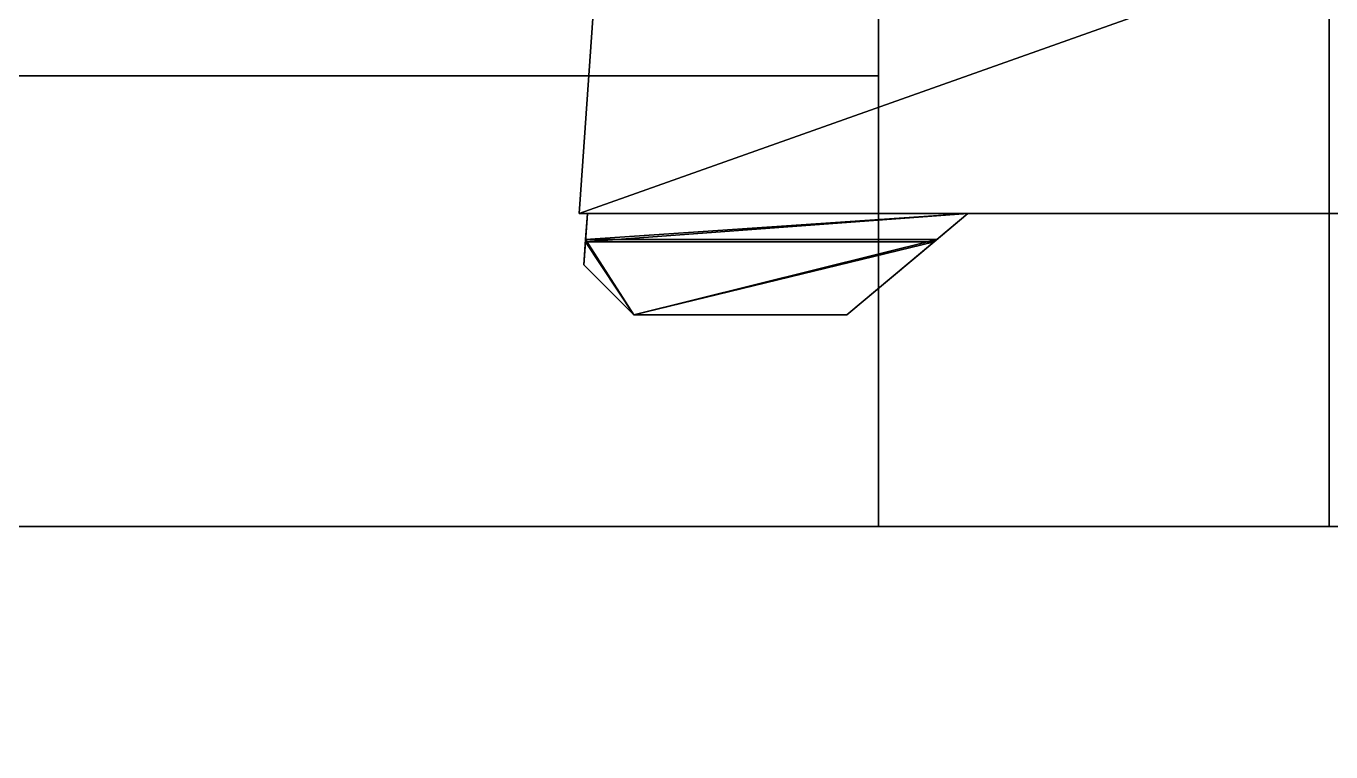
# Model space of a CAD drawing. Extents: x 0 to 2775, y -2341 to 0.
# Drawn here: x 606 to 658.1, y -1494.7 to -1465.7 of the extents above; entities that cross this region are included whole.
import ezdxf

# ---------------------------------------------------------------- set-up
doc = ezdxf.new("R2010")
doc.units = 0
for name, color, linetype in [('LAYER0', 7, 'CONTINUOUS'), ('LAYER105', 253, 'CONTINUOUS'), ('LAYER108', 253, 'CONTINUOUS'), ('LAYER111', 253, 'CONTINUOUS'), ('LAYER114', 253, 'CONTINUOUS'), ('LAYER117', 253, 'CONTINUOUS'), ('LAYER13', 7, 'CONTINUOUS'), ('LAYER14', 7, 'CONTINUOUS'), ('LAYER158', 7, 'CONTINUOUS'), ('LAYER159', 7, 'CONTINUOUS'), ('LAYER17', 7, 'CONTINUOUS'), ('LAYER22', 7, 'CONTINUOUS'), ('LAYER23', 7, 'CONTINUOUS')]:
    doc.layers.add(name, color=color, linetype=linetype)

msp = doc.modelspace()

# ---------------------------------------------------------------- linework, layer by layer
at = {"layer": 'LAYER0', "invisible_edges": 1}
for points in [[(2775, 0), (18, -2341), (18, 0), (2775, 0)], [(18, -2341), (2775, 0), (2775, -2341), (18, -2341)], [(2775, -2341, 5), (18, 0, 5), (18, -2341, 5), (2775, -2341, 5)], [(18, 0, 5), (2775, -2341, 5), (2775, 0, 5), (18, 0, 5)]]:
    msp.add_3dface(points, dxfattribs=at)
at = {"layer": 'LAYER105'}
for points in [[(687.011, -1452.241, 196.8), (629.5056, -1452.241, 196.8), (628.0424, -1473.167, 196.8), (687.011, -1452.241, 196.8)], [(676.0402, -1473.167, 196.8), (687.011, -1452.241, 196.8), (628.0424, -1473.167, 196.8), (676.0402, -1473.167, 196.8)], [(628.0424, -1473.167, 196.8), (629.5056, -1452.241, 179.2), (628.0424, -1473.167, 179.2), (628.0424, -1473.167, 196.8)], [(629.5056, -1452.241, 196.8), (629.5056, -1452.241, 179.2), (628.0424, -1473.167, 196.8), (629.5056, -1452.241, 196.8)], [(676.0402, -1473.167, 179.2), (628.0424, -1473.167, 179.2), (629.5056, -1452.241, 179.2), (676.0402, -1473.167, 179.2)], [(687.011, -1452.241, 179.2), (676.0402, -1473.167, 179.2), (629.5056, -1452.241, 179.2), (687.011, -1452.241, 179.2)], [(676.0402, -1473.167, 196.8), (628.0424, -1473.167, 196.8), (628.0424, -1473.167, 179.2), (676.0402, -1473.167, 196.8)], [(676.0402, -1473.167, 179.2), (676.0402, -1473.167, 196.8), (628.0424, -1473.167, 179.2), (676.0402, -1473.167, 179.2)], [(628.2913, -1474.291, 196.525), (628.2977, -1474.199, 197.125), (628.3699, -1473.167, 196.1709), (628.2913, -1474.291, 196.525)], [(628.2913, -1474.291, 196.525), (643.5651, -1473.167, 196.1709), (642.2256, -1474.291, 196.525), (628.2913, -1474.291, 196.525)], [(628.3699, -1473.167, 196.1709), (643.5651, -1473.167, 196.1709), (628.2913, -1474.291, 196.525), (628.3699, -1473.167, 196.1709)], [(628.2913, -1474.291, 179.475), (628.3699, -1473.167, 179.8291), (628.2977, -1474.199, 178.875), (628.2913, -1474.291, 179.475)], [(628.2913, -1474.291, 179.475), (642.2256, -1474.291, 179.475), (643.5651, -1473.167, 179.8291), (628.2913, -1474.291, 179.475)], [(628.3699, -1473.167, 179.8291), (628.2913, -1474.291, 179.475), (643.5651, -1473.167, 179.8291), (628.3699, -1473.167, 179.8291)], [(628.2977, -1474.199, 197.125), (643.5651, -1473.167, 196.8), (628.3699, -1473.167, 196.8), (628.2977, -1474.199, 197.125)], [(642.3356, -1474.199, 197.125), (643.5651, -1473.167, 196.8), (628.2977, -1474.199, 197.125), (642.3356, -1474.199, 197.125)], [(628.2977, -1474.199, 197.125), (628.3699, -1473.167, 196.8), (628.3699, -1473.167, 196.1709), (628.2977, -1474.199, 197.125)], [(628.2977, -1474.199, 178.875), (628.3699, -1473.167, 179.2), (643.5651, -1473.167, 179.2), (628.2977, -1474.199, 178.875)], [(642.3356, -1474.199, 178.875), (628.2977, -1474.199, 178.875), (643.5651, -1473.167, 179.2), (642.3356, -1474.199, 178.875)], [(628.2977, -1474.199, 178.875), (628.3699, -1473.167, 179.8291), (628.3699, -1473.167, 179.2), (628.2977, -1474.199, 178.875)], [(642.3356, -1474.199, 197.125), (642.2256, -1474.291, 196.525), (643.5651, -1473.167, 196.1709), (642.3356, -1474.199, 197.125)], [(642.3356, -1474.199, 178.875), (643.5651, -1473.167, 179.8291), (642.2256, -1474.291, 179.475), (642.3356, -1474.199, 178.875)], [(643.5651, -1473.167, 196.8), (642.3356, -1474.199, 197.125), (643.5651, -1473.167, 196.1709), (643.5651, -1473.167, 196.8)], [(643.5651, -1473.167, 179.2), (643.5651, -1473.167, 179.8291), (642.3356, -1474.199, 178.875), (643.5651, -1473.167, 179.2)], [(630.2313, -1477.217, 197.125), (628.2977, -1474.199, 197.125), (628.2313, -1475.217, 197.125), (630.2313, -1477.217, 197.125)], [(630.2313, -1477.217, 178.875), (628.2313, -1475.217, 178.875), (628.2977, -1474.199, 178.875), (630.2313, -1477.217, 178.875)], [(628.2977, -1474.199, 197.125), (628.2913, -1474.291, 196.525), (628.2313, -1475.217, 197.125), (628.2977, -1474.199, 197.125)], [(628.2977, -1474.199, 178.875), (628.2313, -1475.217, 178.875), (628.2913, -1474.291, 179.475), (628.2977, -1474.199, 178.875)], [(628.2913, -1474.291, 196.525), (630.2313, -1477.217, 196.525), (628.2313, -1475.217, 196.525), (628.2913, -1474.291, 196.525)], [(628.2913, -1474.291, 179.475), (628.2313, -1475.217, 179.475), (630.2313, -1477.217, 179.475), (628.2913, -1474.291, 179.475)], [(628.2313, -1475.217, 197.125), (628.2913, -1474.291, 196.525), (628.2313, -1475.217, 196.525), (628.2313, -1475.217, 197.125)], [(628.2313, -1475.217, 178.875), (628.2313, -1475.217, 179.475), (628.2913, -1474.291, 179.475), (628.2313, -1475.217, 178.875)], [(628.2913, -1474.291, 196.525), (642.2256, -1474.291, 196.525), (630.2313, -1477.217, 196.525), (628.2913, -1474.291, 196.525)], [(628.2913, -1474.291, 179.475), (630.2313, -1477.217, 179.475), (642.2256, -1474.291, 179.475), (628.2913, -1474.291, 179.475)], [(628.2977, -1474.199, 197.125), (630.2313, -1477.217, 197.125), (642.3356, -1474.199, 197.125), (628.2977, -1474.199, 197.125)], [(628.2977, -1474.199, 178.875), (642.3356, -1474.199, 178.875), (630.2313, -1477.217, 178.875), (628.2977, -1474.199, 178.875)], [(630.2313, -1477.217, 197.125), (638.7384, -1477.217, 197.125), (642.3356, -1474.199, 197.125), (630.2313, -1477.217, 197.125)], [(630.2313, -1477.217, 178.875), (642.3356, -1474.199, 178.875), (638.7384, -1477.217, 178.875), (630.2313, -1477.217, 178.875)], [(630.2313, -1477.217, 196.525), (642.2256, -1474.291, 196.525), (638.7384, -1477.217, 196.525), (630.2313, -1477.217, 196.525)], [(630.2313, -1477.217, 179.475), (638.7384, -1477.217, 179.475), (642.2256, -1474.291, 179.475), (630.2313, -1477.217, 179.475)], [(642.3356, -1474.199, 197.125), (638.7384, -1477.217, 197.125), (642.2256, -1474.291, 196.525), (642.3356, -1474.199, 197.125)], [(642.3356, -1474.199, 178.875), (642.2256, -1474.291, 179.475), (638.7384, -1477.217, 178.875), (642.3356, -1474.199, 178.875)], [(638.7384, -1477.217, 197.125), (638.7384, -1477.217, 196.525), (642.2256, -1474.291, 196.525), (638.7384, -1477.217, 197.125)], [(638.7384, -1477.217, 178.875), (642.2256, -1474.291, 179.475), (638.7384, -1477.217, 179.475), (638.7384, -1477.217, 178.875)], [(630.2313, -1477.217, 197.125), (628.2313, -1475.217, 196.525), (630.2313, -1477.217, 196.525), (630.2313, -1477.217, 197.125)], [(628.2313, -1475.217, 197.125), (628.2313, -1475.217, 196.525), (630.2313, -1477.217, 197.125), (628.2313, -1475.217, 197.125)], [(630.2313, -1477.217, 178.875), (630.2313, -1477.217, 179.475), (628.2313, -1475.217, 179.475), (630.2313, -1477.217, 178.875)], [(628.2313, -1475.217, 178.875), (630.2313, -1477.217, 178.875), (628.2313, -1475.217, 179.475), (628.2313, -1475.217, 178.875)], [(630.2313, -1477.217, 197.125), (630.2313, -1477.217, 196.525), (638.7384, -1477.217, 196.525), (630.2313, -1477.217, 197.125)], [(638.7384, -1477.217, 197.125), (630.2313, -1477.217, 197.125), (638.7384, -1477.217, 196.525), (638.7384, -1477.217, 197.125)], [(630.2313, -1477.217, 178.875), (638.7384, -1477.217, 179.475), (630.2313, -1477.217, 179.475), (630.2313, -1477.217, 178.875)], [(638.7384, -1477.217, 178.875), (638.7384, -1477.217, 179.475), (630.2313, -1477.217, 178.875), (638.7384, -1477.217, 178.875)]]:
    msp.add_3dface(points, dxfattribs=at)
at = {"layer": 'LAYER108'}
for points in [[(687.011, -1452.241, 740.3), (629.5056, -1452.241, 740.3), (628.0424, -1473.167, 740.3), (687.011, -1452.241, 740.3)], [(676.0402, -1473.167, 740.3), (687.011, -1452.241, 740.3), (628.0424, -1473.167, 740.3), (676.0402, -1473.167, 740.3)], [(628.0424, -1473.167, 740.3), (629.5056, -1452.241, 722.7), (628.0424, -1473.167, 722.7), (628.0424, -1473.167, 740.3)], [(629.5056, -1452.241, 740.3), (629.5056, -1452.241, 722.7), (628.0424, -1473.167, 740.3), (629.5056, -1452.241, 740.3)], [(676.0402, -1473.167, 722.7), (628.0424, -1473.167, 722.7), (629.5056, -1452.241, 722.7), (676.0402, -1473.167, 722.7)], [(687.011, -1452.241, 722.7), (676.0402, -1473.167, 722.7), (629.5056, -1452.241, 722.7), (687.011, -1452.241, 722.7)], [(676.0402, -1473.167, 740.3), (628.0424, -1473.167, 740.3), (628.0424, -1473.167, 722.7), (676.0402, -1473.167, 740.3)], [(676.0402, -1473.167, 722.7), (676.0402, -1473.167, 740.3), (628.0424, -1473.167, 722.7), (676.0402, -1473.167, 722.7)], [(628.2913, -1474.291, 740.025), (628.2977, -1474.199, 740.625), (628.3699, -1473.167, 739.671), (628.2913, -1474.291, 740.025)], [(628.2913, -1474.291, 740.025), (643.5651, -1473.167, 739.671), (642.2256, -1474.291, 740.025), (628.2913, -1474.291, 740.025)], [(628.3699, -1473.167, 739.671), (643.5651, -1473.167, 739.671), (628.2913, -1474.291, 740.025), (628.3699, -1473.167, 739.671)], [(628.2913, -1474.291, 722.975), (628.3699, -1473.167, 723.329), (628.2977, -1474.199, 722.375), (628.2913, -1474.291, 722.975)], [(628.2913, -1474.291, 722.975), (642.2256, -1474.291, 722.975), (643.5651, -1473.167, 723.329), (628.2913, -1474.291, 722.975)], [(628.3699, -1473.167, 723.329), (628.2913, -1474.291, 722.975), (643.5651, -1473.167, 723.329), (628.3699, -1473.167, 723.329)], [(628.2977, -1474.199, 740.625), (643.5651, -1473.167, 740.3), (628.3699, -1473.167, 740.3), (628.2977, -1474.199, 740.625)], [(642.3356, -1474.199, 740.625), (643.5651, -1473.167, 740.3), (628.2977, -1474.199, 740.625), (642.3356, -1474.199, 740.625)], [(628.2977, -1474.199, 740.625), (628.3699, -1473.167, 740.3), (628.3699, -1473.167, 739.671), (628.2977, -1474.199, 740.625)], [(628.2977, -1474.199, 722.375), (628.3699, -1473.167, 722.7), (643.5651, -1473.167, 722.7), (628.2977, -1474.199, 722.375)], [(642.3356, -1474.199, 722.375), (628.2977, -1474.199, 722.375), (643.5651, -1473.167, 722.7), (642.3356, -1474.199, 722.375)], [(628.2977, -1474.199, 722.375), (628.3699, -1473.167, 723.329), (628.3699, -1473.167, 722.7), (628.2977, -1474.199, 722.375)], [(642.3356, -1474.199, 740.625), (642.2256, -1474.291, 740.025), (643.5651, -1473.167, 739.671), (642.3356, -1474.199, 740.625)], [(642.3356, -1474.199, 722.375), (643.5651, -1473.167, 723.329), (642.2256, -1474.291, 722.975), (642.3356, -1474.199, 722.375)], [(643.5651, -1473.167, 740.3), (642.3356, -1474.199, 740.625), (643.5651, -1473.167, 739.671), (643.5651, -1473.167, 740.3)], [(643.5651, -1473.167, 722.7), (643.5651, -1473.167, 723.329), (642.3356, -1474.199, 722.375), (643.5651, -1473.167, 722.7)], [(630.2313, -1477.217, 740.625), (628.2977, -1474.199, 740.625), (628.2313, -1475.217, 740.625), (630.2313, -1477.217, 740.625)], [(630.2313, -1477.217, 722.375), (628.2313, -1475.217, 722.375), (628.2977, -1474.199, 722.375), (630.2313, -1477.217, 722.375)], [(628.2977, -1474.199, 740.625), (628.2913, -1474.291, 740.025), (628.2313, -1475.217, 740.625), (628.2977, -1474.199, 740.625)], [(628.2977, -1474.199, 722.375), (628.2313, -1475.217, 722.375), (628.2913, -1474.291, 722.975), (628.2977, -1474.199, 722.375)], [(628.2913, -1474.291, 740.025), (630.2313, -1477.217, 740.025), (628.2313, -1475.217, 740.025), (628.2913, -1474.291, 740.025)], [(628.2913, -1474.291, 722.975), (628.2313, -1475.217, 722.975), (630.2313, -1477.217, 722.975), (628.2913, -1474.291, 722.975)], [(628.2313, -1475.217, 740.625), (628.2913, -1474.291, 740.025), (628.2313, -1475.217, 740.025), (628.2313, -1475.217, 740.625)], [(628.2313, -1475.217, 722.375), (628.2313, -1475.217, 722.975), (628.2913, -1474.291, 722.975), (628.2313, -1475.217, 722.375)], [(628.2913, -1474.291, 740.025), (642.2256, -1474.291, 740.025), (630.2313, -1477.217, 740.025), (628.2913, -1474.291, 740.025)], [(628.2913, -1474.291, 722.975), (630.2313, -1477.217, 722.975), (642.2256, -1474.291, 722.975), (628.2913, -1474.291, 722.975)], [(628.2977, -1474.199, 740.625), (630.2313, -1477.217, 740.625), (642.3356, -1474.199, 740.625), (628.2977, -1474.199, 740.625)], [(628.2977, -1474.199, 722.375), (642.3356, -1474.199, 722.375), (630.2313, -1477.217, 722.375), (628.2977, -1474.199, 722.375)], [(630.2313, -1477.217, 740.625), (638.7384, -1477.217, 740.625), (642.3356, -1474.199, 740.625), (630.2313, -1477.217, 740.625)], [(630.2313, -1477.217, 722.375), (642.3356, -1474.199, 722.375), (638.7384, -1477.217, 722.375), (630.2313, -1477.217, 722.375)], [(630.2313, -1477.217, 740.025), (642.2256, -1474.291, 740.025), (638.7384, -1477.217, 740.025), (630.2313, -1477.217, 740.025)], [(630.2313, -1477.217, 722.975), (638.7384, -1477.217, 722.975), (642.2256, -1474.291, 722.975), (630.2313, -1477.217, 722.975)], [(642.3356, -1474.199, 740.625), (638.7384, -1477.217, 740.625), (642.2256, -1474.291, 740.025), (642.3356, -1474.199, 740.625)], [(642.3356, -1474.199, 722.375), (642.2256, -1474.291, 722.975), (638.7384, -1477.217, 722.375), (642.3356, -1474.199, 722.375)], [(638.7384, -1477.217, 740.625), (638.7384, -1477.217, 740.025), (642.2256, -1474.291, 740.025), (638.7384, -1477.217, 740.625)], [(638.7384, -1477.217, 722.375), (642.2256, -1474.291, 722.975), (638.7384, -1477.217, 722.975), (638.7384, -1477.217, 722.375)], [(630.2313, -1477.217, 740.625), (628.2313, -1475.217, 740.025), (630.2313, -1477.217, 740.025), (630.2313, -1477.217, 740.625)], [(628.2313, -1475.217, 740.625), (628.2313, -1475.217, 740.025), (630.2313, -1477.217, 740.625), (628.2313, -1475.217, 740.625)], [(630.2313, -1477.217, 722.375), (630.2313, -1477.217, 722.975), (628.2313, -1475.217, 722.975), (630.2313, -1477.217, 722.375)], [(628.2313, -1475.217, 722.375), (630.2313, -1477.217, 722.375), (628.2313, -1475.217, 722.975), (628.2313, -1475.217, 722.375)], [(630.2313, -1477.217, 740.625), (630.2313, -1477.217, 740.025), (638.7384, -1477.217, 740.025), (630.2313, -1477.217, 740.625)], [(638.7384, -1477.217, 740.625), (630.2313, -1477.217, 740.625), (638.7384, -1477.217, 740.025), (638.7384, -1477.217, 740.625)], [(630.2313, -1477.217, 722.375), (638.7384, -1477.217, 722.975), (630.2313, -1477.217, 722.975), (630.2313, -1477.217, 722.375)], [(638.7384, -1477.217, 722.375), (638.7384, -1477.217, 722.975), (630.2313, -1477.217, 722.375), (638.7384, -1477.217, 722.375)]]:
    msp.add_3dface(points, dxfattribs=at)
at = {"layer": 'LAYER111'}
for points in [[(687.011, -1452.241, 1283.8), (629.5056, -1452.241, 1283.8), (628.0424, -1473.167, 1283.8), (687.011, -1452.241, 1283.8)], [(676.0402, -1473.167, 1283.8), (687.011, -1452.241, 1283.8), (628.0424, -1473.167, 1283.8), (676.0402, -1473.167, 1283.8)], [(628.0424, -1473.167, 1283.8), (629.5056, -1452.241, 1266.2), (628.0424, -1473.167, 1266.2), (628.0424, -1473.167, 1283.8)], [(629.5056, -1452.241, 1283.8), (629.5056, -1452.241, 1266.2), (628.0424, -1473.167, 1283.8), (629.5056, -1452.241, 1283.8)], [(676.0402, -1473.167, 1266.2), (628.0424, -1473.167, 1266.2), (629.5056, -1452.241, 1266.2), (676.0402, -1473.167, 1266.2)], [(687.011, -1452.241, 1266.2), (676.0402, -1473.167, 1266.2), (629.5056, -1452.241, 1266.2), (687.011, -1452.241, 1266.2)], [(676.0402, -1473.167, 1283.8), (628.0424, -1473.167, 1283.8), (628.0424, -1473.167, 1266.2), (676.0402, -1473.167, 1283.8)], [(676.0402, -1473.167, 1266.2), (676.0402, -1473.167, 1283.8), (628.0424, -1473.167, 1266.2), (676.0402, -1473.167, 1266.2)], [(628.2913, -1474.291, 1283.525), (628.2977, -1474.199, 1284.125), (628.3699, -1473.167, 1283.171), (628.2913, -1474.291, 1283.525)], [(628.2913, -1474.291, 1283.525), (643.5651, -1473.167, 1283.171), (642.2256, -1474.291, 1283.525), (628.2913, -1474.291, 1283.525)], [(628.3699, -1473.167, 1283.171), (643.5651, -1473.167, 1283.171), (628.2913, -1474.291, 1283.525), (628.3699, -1473.167, 1283.171)], [(628.2913, -1474.291, 1266.475), (628.3699, -1473.167, 1266.829), (628.2977, -1474.199, 1265.875), (628.2913, -1474.291, 1266.475)], [(628.2913, -1474.291, 1266.475), (642.2256, -1474.291, 1266.475), (643.5651, -1473.167, 1266.829), (628.2913, -1474.291, 1266.475)], [(628.3699, -1473.167, 1266.829), (628.2913, -1474.291, 1266.475), (643.5651, -1473.167, 1266.829), (628.3699, -1473.167, 1266.829)], [(628.2977, -1474.199, 1284.125), (643.5651, -1473.167, 1283.8), (628.3699, -1473.167, 1283.8), (628.2977, -1474.199, 1284.125)], [(642.3356, -1474.199, 1284.125), (643.5651, -1473.167, 1283.8), (628.2977, -1474.199, 1284.125), (642.3356, -1474.199, 1284.125)], [(628.2977, -1474.199, 1284.125), (628.3699, -1473.167, 1283.8), (628.3699, -1473.167, 1283.171), (628.2977, -1474.199, 1284.125)], [(628.2977, -1474.199, 1265.875), (628.3699, -1473.167, 1266.2), (643.5651, -1473.167, 1266.2), (628.2977, -1474.199, 1265.875)], [(642.3356, -1474.199, 1265.875), (628.2977, -1474.199, 1265.875), (643.5651, -1473.167, 1266.2), (642.3356, -1474.199, 1265.875)], [(628.2977, -1474.199, 1265.875), (628.3699, -1473.167, 1266.829), (628.3699, -1473.167, 1266.2), (628.2977, -1474.199, 1265.875)], [(642.3356, -1474.199, 1284.125), (642.2256, -1474.291, 1283.525), (643.5651, -1473.167, 1283.171), (642.3356, -1474.199, 1284.125)], [(642.3356, -1474.199, 1265.875), (643.5651, -1473.167, 1266.829), (642.2256, -1474.291, 1266.475), (642.3356, -1474.199, 1265.875)], [(643.5651, -1473.167, 1283.8), (642.3356, -1474.199, 1284.125), (643.5651, -1473.167, 1283.171), (643.5651, -1473.167, 1283.8)], [(643.5651, -1473.167, 1266.2), (643.5651, -1473.167, 1266.829), (642.3356, -1474.199, 1265.875), (643.5651, -1473.167, 1266.2)], [(630.2313, -1477.217, 1284.125), (628.2977, -1474.199, 1284.125), (628.2313, -1475.217, 1284.125), (630.2313, -1477.217, 1284.125)], [(630.2313, -1477.217, 1265.875), (628.2313, -1475.217, 1265.875), (628.2977, -1474.199, 1265.875), (630.2313, -1477.217, 1265.875)], [(628.2977, -1474.199, 1284.125), (628.2913, -1474.291, 1283.525), (628.2313, -1475.217, 1284.125), (628.2977, -1474.199, 1284.125)], [(628.2977, -1474.199, 1265.875), (628.2313, -1475.217, 1265.875), (628.2913, -1474.291, 1266.475), (628.2977, -1474.199, 1265.875)], [(628.2913, -1474.291, 1283.525), (630.2313, -1477.217, 1283.525), (628.2313, -1475.217, 1283.525), (628.2913, -1474.291, 1283.525)], [(628.2913, -1474.291, 1266.475), (628.2313, -1475.217, 1266.475), (630.2313, -1477.217, 1266.475), (628.2913, -1474.291, 1266.475)], [(628.2313, -1475.217, 1284.125), (628.2913, -1474.291, 1283.525), (628.2313, -1475.217, 1283.525), (628.2313, -1475.217, 1284.125)], [(628.2313, -1475.217, 1265.875), (628.2313, -1475.217, 1266.475), (628.2913, -1474.291, 1266.475), (628.2313, -1475.217, 1265.875)], [(628.2913, -1474.291, 1283.525), (642.2256, -1474.291, 1283.525), (630.2313, -1477.217, 1283.525), (628.2913, -1474.291, 1283.525)], [(628.2913, -1474.291, 1266.475), (630.2313, -1477.217, 1266.475), (642.2256, -1474.291, 1266.475), (628.2913, -1474.291, 1266.475)], [(628.2977, -1474.199, 1284.125), (630.2313, -1477.217, 1284.125), (642.3356, -1474.199, 1284.125), (628.2977, -1474.199, 1284.125)], [(628.2977, -1474.199, 1265.875), (642.3356, -1474.199, 1265.875), (630.2313, -1477.217, 1265.875), (628.2977, -1474.199, 1265.875)], [(630.2313, -1477.217, 1284.125), (638.7384, -1477.217, 1284.125), (642.3356, -1474.199, 1284.125), (630.2313, -1477.217, 1284.125)], [(630.2313, -1477.217, 1265.875), (642.3356, -1474.199, 1265.875), (638.7384, -1477.217, 1265.875), (630.2313, -1477.217, 1265.875)], [(630.2313, -1477.217, 1283.525), (642.2256, -1474.291, 1283.525), (638.7384, -1477.217, 1283.525), (630.2313, -1477.217, 1283.525)], [(630.2313, -1477.217, 1266.475), (638.7384, -1477.217, 1266.475), (642.2256, -1474.291, 1266.475), (630.2313, -1477.217, 1266.475)], [(642.3356, -1474.199, 1284.125), (638.7384, -1477.217, 1284.125), (642.2256, -1474.291, 1283.525), (642.3356, -1474.199, 1284.125)], [(642.3356, -1474.199, 1265.875), (642.2256, -1474.291, 1266.475), (638.7384, -1477.217, 1265.875), (642.3356, -1474.199, 1265.875)], [(638.7384, -1477.217, 1284.125), (638.7384, -1477.217, 1283.525), (642.2256, -1474.291, 1283.525), (638.7384, -1477.217, 1284.125)], [(638.7384, -1477.217, 1265.875), (642.2256, -1474.291, 1266.475), (638.7384, -1477.217, 1266.475), (638.7384, -1477.217, 1265.875)], [(630.2313, -1477.217, 1284.125), (628.2313, -1475.217, 1283.525), (630.2313, -1477.217, 1283.525), (630.2313, -1477.217, 1284.125)], [(628.2313, -1475.217, 1284.125), (628.2313, -1475.217, 1283.525), (630.2313, -1477.217, 1284.125), (628.2313, -1475.217, 1284.125)], [(630.2313, -1477.217, 1265.875), (630.2313, -1477.217, 1266.475), (628.2313, -1475.217, 1266.475), (630.2313, -1477.217, 1265.875)], [(628.2313, -1475.217, 1265.875), (630.2313, -1477.217, 1265.875), (628.2313, -1475.217, 1266.475), (628.2313, -1475.217, 1265.875)], [(630.2313, -1477.217, 1284.125), (630.2313, -1477.217, 1283.525), (638.7384, -1477.217, 1283.525), (630.2313, -1477.217, 1284.125)], [(638.7384, -1477.217, 1284.125), (630.2313, -1477.217, 1284.125), (638.7384, -1477.217, 1283.525), (638.7384, -1477.217, 1284.125)], [(630.2313, -1477.217, 1265.875), (638.7384, -1477.217, 1266.475), (630.2313, -1477.217, 1266.475), (630.2313, -1477.217, 1265.875)], [(638.7384, -1477.217, 1265.875), (638.7384, -1477.217, 1266.475), (630.2313, -1477.217, 1265.875), (638.7384, -1477.217, 1265.875)]]:
    msp.add_3dface(points, dxfattribs=at)
at = {"layer": 'LAYER114'}
for points in [[(687.011, -1452.241, 1827.3), (629.5056, -1452.241, 1827.3), (628.0424, -1473.167, 1827.3), (687.011, -1452.241, 1827.3)], [(676.0402, -1473.167, 1827.3), (687.011, -1452.241, 1827.3), (628.0424, -1473.167, 1827.3), (676.0402, -1473.167, 1827.3)], [(628.0424, -1473.167, 1827.3), (629.5056, -1452.241, 1809.7), (628.0424, -1473.167, 1809.7), (628.0424, -1473.167, 1827.3)], [(629.5056, -1452.241, 1827.3), (629.5056, -1452.241, 1809.7), (628.0424, -1473.167, 1827.3), (629.5056, -1452.241, 1827.3)], [(676.0402, -1473.167, 1809.7), (628.0424, -1473.167, 1809.7), (629.5056, -1452.241, 1809.7), (676.0402, -1473.167, 1809.7)], [(687.011, -1452.241, 1809.7), (676.0402, -1473.167, 1809.7), (629.5056, -1452.241, 1809.7), (687.011, -1452.241, 1809.7)], [(676.0402, -1473.167, 1827.3), (628.0424, -1473.167, 1827.3), (628.0424, -1473.167, 1809.7), (676.0402, -1473.167, 1827.3)], [(676.0402, -1473.167, 1809.7), (676.0402, -1473.167, 1827.3), (628.0424, -1473.167, 1809.7), (676.0402, -1473.167, 1809.7)], [(628.2913, -1474.291, 1827.025), (628.2977, -1474.199, 1827.625), (628.3699, -1473.167, 1826.671), (628.2913, -1474.291, 1827.025)], [(628.2913, -1474.291, 1827.025), (643.5651, -1473.167, 1826.671), (642.2256, -1474.291, 1827.025), (628.2913, -1474.291, 1827.025)], [(628.3699, -1473.167, 1826.671), (643.5651, -1473.167, 1826.671), (628.2913, -1474.291, 1827.025), (628.3699, -1473.167, 1826.671)], [(628.2913, -1474.291, 1809.975), (628.3699, -1473.167, 1810.329), (628.2977, -1474.199, 1809.375), (628.2913, -1474.291, 1809.975)], [(628.2913, -1474.291, 1809.975), (642.2256, -1474.291, 1809.975), (643.5651, -1473.167, 1810.329), (628.2913, -1474.291, 1809.975)], [(628.3699, -1473.167, 1810.329), (628.2913, -1474.291, 1809.975), (643.5651, -1473.167, 1810.329), (628.3699, -1473.167, 1810.329)], [(628.2977, -1474.199, 1827.625), (643.5651, -1473.167, 1827.3), (628.3699, -1473.167, 1827.3), (628.2977, -1474.199, 1827.625)], [(642.3356, -1474.199, 1827.625), (643.5651, -1473.167, 1827.3), (628.2977, -1474.199, 1827.625), (642.3356, -1474.199, 1827.625)], [(628.2977, -1474.199, 1827.625), (628.3699, -1473.167, 1827.3), (628.3699, -1473.167, 1826.671), (628.2977, -1474.199, 1827.625)], [(628.2977, -1474.199, 1809.375), (628.3699, -1473.167, 1809.7), (643.5651, -1473.167, 1809.7), (628.2977, -1474.199, 1809.375)], [(642.3356, -1474.199, 1809.375), (628.2977, -1474.199, 1809.375), (643.5651, -1473.167, 1809.7), (642.3356, -1474.199, 1809.375)], [(628.2977, -1474.199, 1809.375), (628.3699, -1473.167, 1810.329), (628.3699, -1473.167, 1809.7), (628.2977, -1474.199, 1809.375)], [(642.3356, -1474.199, 1827.625), (642.2256, -1474.291, 1827.025), (643.5651, -1473.167, 1826.671), (642.3356, -1474.199, 1827.625)], [(642.3356, -1474.199, 1809.375), (643.5651, -1473.167, 1810.329), (642.2256, -1474.291, 1809.975), (642.3356, -1474.199, 1809.375)], [(643.5651, -1473.167, 1827.3), (642.3356, -1474.199, 1827.625), (643.5651, -1473.167, 1826.671), (643.5651, -1473.167, 1827.3)], [(643.5651, -1473.167, 1809.7), (643.5651, -1473.167, 1810.329), (642.3356, -1474.199, 1809.375), (643.5651, -1473.167, 1809.7)], [(630.2313, -1477.217, 1827.625), (628.2977, -1474.199, 1827.625), (628.2313, -1475.217, 1827.625), (630.2313, -1477.217, 1827.625)], [(630.2313, -1477.217, 1809.375), (628.2313, -1475.217, 1809.375), (628.2977, -1474.199, 1809.375), (630.2313, -1477.217, 1809.375)], [(628.2977, -1474.199, 1827.625), (628.2913, -1474.291, 1827.025), (628.2313, -1475.217, 1827.625), (628.2977, -1474.199, 1827.625)], [(628.2977, -1474.199, 1809.375), (628.2313, -1475.217, 1809.375), (628.2913, -1474.291, 1809.975), (628.2977, -1474.199, 1809.375)], [(628.2913, -1474.291, 1827.025), (630.2313, -1477.217, 1827.025), (628.2313, -1475.217, 1827.025), (628.2913, -1474.291, 1827.025)], [(628.2913, -1474.291, 1809.975), (628.2313, -1475.217, 1809.975), (630.2313, -1477.217, 1809.975), (628.2913, -1474.291, 1809.975)], [(628.2313, -1475.217, 1827.625), (628.2913, -1474.291, 1827.025), (628.2313, -1475.217, 1827.025), (628.2313, -1475.217, 1827.625)], [(628.2313, -1475.217, 1809.375), (628.2313, -1475.217, 1809.975), (628.2913, -1474.291, 1809.975), (628.2313, -1475.217, 1809.375)], [(628.2913, -1474.291, 1827.025), (642.2256, -1474.291, 1827.025), (630.2313, -1477.217, 1827.025), (628.2913, -1474.291, 1827.025)], [(628.2913, -1474.291, 1809.975), (630.2313, -1477.217, 1809.975), (642.2256, -1474.291, 1809.975), (628.2913, -1474.291, 1809.975)], [(628.2977, -1474.199, 1827.625), (630.2313, -1477.217, 1827.625), (642.3356, -1474.199, 1827.625), (628.2977, -1474.199, 1827.625)], [(628.2977, -1474.199, 1809.375), (642.3356, -1474.199, 1809.375), (630.2313, -1477.217, 1809.375), (628.2977, -1474.199, 1809.375)], [(630.2313, -1477.217, 1827.625), (638.7384, -1477.217, 1827.625), (642.3356, -1474.199, 1827.625), (630.2313, -1477.217, 1827.625)], [(630.2313, -1477.217, 1809.375), (642.3356, -1474.199, 1809.375), (638.7384, -1477.217, 1809.375), (630.2313, -1477.217, 1809.375)], [(630.2313, -1477.217, 1827.025), (642.2256, -1474.291, 1827.025), (638.7384, -1477.217, 1827.025), (630.2313, -1477.217, 1827.025)], [(630.2313, -1477.217, 1809.975), (638.7384, -1477.217, 1809.975), (642.2256, -1474.291, 1809.975), (630.2313, -1477.217, 1809.975)], [(642.3356, -1474.199, 1827.625), (638.7384, -1477.217, 1827.625), (642.2256, -1474.291, 1827.025), (642.3356, -1474.199, 1827.625)], [(642.3356, -1474.199, 1809.375), (642.2256, -1474.291, 1809.975), (638.7384, -1477.217, 1809.375), (642.3356, -1474.199, 1809.375)], [(638.7384, -1477.217, 1827.625), (638.7384, -1477.217, 1827.025), (642.2256, -1474.291, 1827.025), (638.7384, -1477.217, 1827.625)], [(638.7384, -1477.217, 1809.375), (642.2256, -1474.291, 1809.975), (638.7384, -1477.217, 1809.975), (638.7384, -1477.217, 1809.375)], [(630.2313, -1477.217, 1827.625), (628.2313, -1475.217, 1827.025), (630.2313, -1477.217, 1827.025), (630.2313, -1477.217, 1827.625)], [(628.2313, -1475.217, 1827.625), (628.2313, -1475.217, 1827.025), (630.2313, -1477.217, 1827.625), (628.2313, -1475.217, 1827.625)], [(630.2313, -1477.217, 1809.375), (630.2313, -1477.217, 1809.975), (628.2313, -1475.217, 1809.975), (630.2313, -1477.217, 1809.375)], [(628.2313, -1475.217, 1809.375), (630.2313, -1477.217, 1809.375), (628.2313, -1475.217, 1809.975), (628.2313, -1475.217, 1809.375)], [(630.2313, -1477.217, 1827.625), (630.2313, -1477.217, 1827.025), (638.7384, -1477.217, 1827.025), (630.2313, -1477.217, 1827.625)], [(638.7384, -1477.217, 1827.625), (630.2313, -1477.217, 1827.625), (638.7384, -1477.217, 1827.025), (638.7384, -1477.217, 1827.625)], [(630.2313, -1477.217, 1809.375), (638.7384, -1477.217, 1809.975), (630.2313, -1477.217, 1809.975), (630.2313, -1477.217, 1809.375)], [(638.7384, -1477.217, 1809.375), (638.7384, -1477.217, 1809.975), (630.2313, -1477.217, 1809.375), (638.7384, -1477.217, 1809.375)]]:
    msp.add_3dface(points, dxfattribs=at)
at = {"layer": 'LAYER117'}
for points in [[(687.011, -1452.241, 2370.8), (629.5056, -1452.241, 2370.8), (628.0424, -1473.167, 2370.8), (687.011, -1452.241, 2370.8)], [(676.0402, -1473.167, 2370.8), (687.011, -1452.241, 2370.8), (628.0424, -1473.167, 2370.8), (676.0402, -1473.167, 2370.8)], [(628.0424, -1473.167, 2370.8), (629.5056, -1452.241, 2353.2), (628.0424, -1473.167, 2353.2), (628.0424, -1473.167, 2370.8)], [(629.5056, -1452.241, 2370.8), (629.5056, -1452.241, 2353.2), (628.0424, -1473.167, 2370.8), (629.5056, -1452.241, 2370.8)], [(676.0402, -1473.167, 2353.2), (628.0424, -1473.167, 2353.2), (629.5056, -1452.241, 2353.2), (676.0402, -1473.167, 2353.2)], [(687.011, -1452.241, 2353.2), (676.0402, -1473.167, 2353.2), (629.5056, -1452.241, 2353.2), (687.011, -1452.241, 2353.2)], [(676.0402, -1473.167, 2370.8), (628.0424, -1473.167, 2370.8), (628.0424, -1473.167, 2353.2), (676.0402, -1473.167, 2370.8)], [(676.0402, -1473.167, 2353.2), (676.0402, -1473.167, 2370.8), (628.0424, -1473.167, 2353.2), (676.0402, -1473.167, 2353.2)], [(628.2913, -1474.291, 2370.525), (628.2977, -1474.199, 2371.125), (628.3699, -1473.167, 2370.171), (628.2913, -1474.291, 2370.525)], [(628.2913, -1474.291, 2370.525), (643.5651, -1473.167, 2370.171), (642.2256, -1474.291, 2370.525), (628.2913, -1474.291, 2370.525)], [(628.3699, -1473.167, 2370.171), (643.5651, -1473.167, 2370.171), (628.2913, -1474.291, 2370.525), (628.3699, -1473.167, 2370.171)], [(628.2913, -1474.291, 2353.475), (628.3699, -1473.167, 2353.829), (628.2977, -1474.199, 2352.875), (628.2913, -1474.291, 2353.475)], [(628.2913, -1474.291, 2353.475), (642.2256, -1474.291, 2353.475), (643.5651, -1473.167, 2353.829), (628.2913, -1474.291, 2353.475)], [(628.3699, -1473.167, 2353.829), (628.2913, -1474.291, 2353.475), (643.5651, -1473.167, 2353.829), (628.3699, -1473.167, 2353.829)], [(628.2977, -1474.199, 2371.125), (643.5651, -1473.167, 2370.8), (628.3699, -1473.167, 2370.8), (628.2977, -1474.199, 2371.125)], [(642.3356, -1474.199, 2371.125), (643.5651, -1473.167, 2370.8), (628.2977, -1474.199, 2371.125), (642.3356, -1474.199, 2371.125)], [(628.2977, -1474.199, 2371.125), (628.3699, -1473.167, 2370.8), (628.3699, -1473.167, 2370.171), (628.2977, -1474.199, 2371.125)], [(628.2977, -1474.199, 2352.875), (628.3699, -1473.167, 2353.2), (643.5651, -1473.167, 2353.2), (628.2977, -1474.199, 2352.875)], [(642.3356, -1474.199, 2352.875), (628.2977, -1474.199, 2352.875), (643.5651, -1473.167, 2353.2), (642.3356, -1474.199, 2352.875)], [(628.2977, -1474.199, 2352.875), (628.3699, -1473.167, 2353.829), (628.3699, -1473.167, 2353.2), (628.2977, -1474.199, 2352.875)], [(642.3356, -1474.199, 2371.125), (642.2256, -1474.291, 2370.525), (643.5651, -1473.167, 2370.171), (642.3356, -1474.199, 2371.125)], [(642.3356, -1474.199, 2352.875), (643.5651, -1473.167, 2353.829), (642.2256, -1474.291, 2353.475), (642.3356, -1474.199, 2352.875)], [(643.5651, -1473.167, 2370.8), (642.3356, -1474.199, 2371.125), (643.5651, -1473.167, 2370.171), (643.5651, -1473.167, 2370.8)], [(643.5651, -1473.167, 2353.2), (643.5651, -1473.167, 2353.829), (642.3356, -1474.199, 2352.875), (643.5651, -1473.167, 2353.2)], [(630.2313, -1477.217, 2371.125), (628.2977, -1474.199, 2371.125), (628.2313, -1475.217, 2371.125), (630.2313, -1477.217, 2371.125)], [(630.2313, -1477.217, 2352.875), (628.2313, -1475.217, 2352.875), (628.2977, -1474.199, 2352.875), (630.2313, -1477.217, 2352.875)], [(628.2977, -1474.199, 2371.125), (628.2913, -1474.291, 2370.525), (628.2313, -1475.217, 2371.125), (628.2977, -1474.199, 2371.125)], [(628.2977, -1474.199, 2352.875), (628.2313, -1475.217, 2352.875), (628.2913, -1474.291, 2353.475), (628.2977, -1474.199, 2352.875)], [(628.2913, -1474.291, 2370.525), (630.2313, -1477.217, 2370.525), (628.2313, -1475.217, 2370.525), (628.2913, -1474.291, 2370.525)], [(628.2913, -1474.291, 2353.475), (628.2313, -1475.217, 2353.475), (630.2313, -1477.217, 2353.475), (628.2913, -1474.291, 2353.475)], [(628.2313, -1475.217, 2371.125), (628.2913, -1474.291, 2370.525), (628.2313, -1475.217, 2370.525), (628.2313, -1475.217, 2371.125)], [(628.2313, -1475.217, 2352.875), (628.2313, -1475.217, 2353.475), (628.2913, -1474.291, 2353.475), (628.2313, -1475.217, 2352.875)], [(628.2913, -1474.291, 2370.525), (642.2256, -1474.291, 2370.525), (630.2313, -1477.217, 2370.525), (628.2913, -1474.291, 2370.525)], [(628.2913, -1474.291, 2353.475), (630.2313, -1477.217, 2353.475), (642.2256, -1474.291, 2353.475), (628.2913, -1474.291, 2353.475)], [(628.2977, -1474.199, 2371.125), (630.2313, -1477.217, 2371.125), (642.3356, -1474.199, 2371.125), (628.2977, -1474.199, 2371.125)], [(628.2977, -1474.199, 2352.875), (642.3356, -1474.199, 2352.875), (630.2313, -1477.217, 2352.875), (628.2977, -1474.199, 2352.875)], [(630.2313, -1477.217, 2371.125), (638.7384, -1477.217, 2371.125), (642.3356, -1474.199, 2371.125), (630.2313, -1477.217, 2371.125)], [(630.2313, -1477.217, 2352.875), (642.3356, -1474.199, 2352.875), (638.7384, -1477.217, 2352.875), (630.2313, -1477.217, 2352.875)], [(630.2313, -1477.217, 2370.525), (642.2256, -1474.291, 2370.525), (638.7384, -1477.217, 2370.525), (630.2313, -1477.217, 2370.525)], [(630.2313, -1477.217, 2353.475), (638.7384, -1477.217, 2353.475), (642.2256, -1474.291, 2353.475), (630.2313, -1477.217, 2353.475)], [(642.3356, -1474.199, 2371.125), (638.7384, -1477.217, 2371.125), (642.2256, -1474.291, 2370.525), (642.3356, -1474.199, 2371.125)], [(642.3356, -1474.199, 2352.875), (642.2256, -1474.291, 2353.475), (638.7384, -1477.217, 2352.875), (642.3356, -1474.199, 2352.875)], [(638.7384, -1477.217, 2371.125), (638.7384, -1477.217, 2370.525), (642.2256, -1474.291, 2370.525), (638.7384, -1477.217, 2371.125)], [(638.7384, -1477.217, 2352.875), (642.2256, -1474.291, 2353.475), (638.7384, -1477.217, 2353.475), (638.7384, -1477.217, 2352.875)], [(630.2313, -1477.217, 2371.125), (628.2313, -1475.217, 2370.525), (630.2313, -1477.217, 2370.525), (630.2313, -1477.217, 2371.125)], [(628.2313, -1475.217, 2371.125), (628.2313, -1475.217, 2370.525), (630.2313, -1477.217, 2371.125), (628.2313, -1475.217, 2371.125)], [(630.2313, -1477.217, 2352.875), (630.2313, -1477.217, 2353.475), (628.2313, -1475.217, 2353.475), (630.2313, -1477.217, 2352.875)], [(628.2313, -1475.217, 2352.875), (630.2313, -1477.217, 2352.875), (628.2313, -1475.217, 2353.475), (628.2313, -1475.217, 2352.875)], [(630.2313, -1477.217, 2371.125), (630.2313, -1477.217, 2370.525), (638.7384, -1477.217, 2370.525), (630.2313, -1477.217, 2371.125)], [(638.7384, -1477.217, 2371.125), (630.2313, -1477.217, 2371.125), (638.7384, -1477.217, 2370.525), (638.7384, -1477.217, 2371.125)], [(630.2313, -1477.217, 2352.875), (638.7384, -1477.217, 2353.475), (630.2313, -1477.217, 2353.475), (630.2313, -1477.217, 2352.875)], [(638.7384, -1477.217, 2352.875), (638.7384, -1477.217, 2353.475), (630.2313, -1477.217, 2352.875), (638.7384, -1477.217, 2352.875)]]:
    msp.add_3dface(points, dxfattribs=at)
at = {"layer": 'LAYER13', "invisible_edges": 1}
for points in [[(168, -1485.667, 2465), (718, -1485.667, 5), (168, -1485.667, 5), (168, -1485.667, 2465)], [(718, -1485.667, 5), (168, -1485.667, 2465), (718, -1485.667, 2465), (718, -1485.667, 5)], [(168, -1503.667, 5), (718, -1485.667, 5), (718, -1503.667, 5), (168, -1503.667, 5)], [(718, -1485.667, 5), (168, -1503.667, 5), (168, -1485.667, 5), (718, -1485.667, 5)], [(168, -1485.667, 2465), (718, -1503.667, 2465), (718, -1485.667, 2465), (168, -1485.667, 2465)], [(718, -1503.667, 2465), (168, -1485.667, 2465), (168, -1503.667, 2465), (718, -1503.667, 2465)]]:
    msp.add_3dface(points, dxfattribs=at)
at = {"layer": 'LAYER14', "invisible_edges": 1}
for points in [[(168, -856.3369, 85), (718, -1485.667, 85), (168, -1485.667, 85), (168, -856.3369, 85)], [(718, -1485.667, 85), (168, -856.3369, 85), (718, -856.3369, 85), (718, -1485.667, 85)], [(718, -856.3369, 103), (168, -1485.667, 103), (718, -1485.667, 103), (718, -856.3369, 103)], [(168, -1485.667, 103), (718, -856.3369, 103), (168, -856.3369, 103), (168, -1485.667, 103)], [(168, -1485.667, 103), (718, -1485.667, 85), (718, -1485.667, 103), (168, -1485.667, 103)], [(718, -1485.667, 85), (168, -1485.667, 103), (168, -1485.667, 85), (718, -1485.667, 85)]]:
    msp.add_3dface(points, dxfattribs=at)
at = {"layer": 'LAYER158', "invisible_edges": 1}
for points in [[(240, -1449.667, 903), (640, -1467.667, 903), (640, -1449.667, 903), (240, -1449.667, 903)], [(640, -1467.667, 903), (240, -1449.667, 903), (240, -1467.667, 903), (640, -1467.667, 903)], [(240, -1467.667, 103), (640, -1449.667, 103), (640, -1467.667, 103), (240, -1467.667, 103)], [(640, -1449.667, 103), (240, -1467.667, 103), (240, -1449.667, 103), (640, -1449.667, 103)], [(640, -1449.667, 103), (640, -1467.667, 903), (640, -1467.667, 103), (640, -1449.667, 103)], [(640, -1467.667, 903), (640, -1449.667, 103), (640, -1449.667, 903), (640, -1467.667, 903)], [(240, -1467.667, 103), (640, -1467.667, 903), (240, -1467.667, 903), (240, -1467.667, 103)], [(640, -1467.667, 903), (240, -1467.667, 103), (640, -1467.667, 103), (640, -1467.667, 903)]]:
    msp.add_3dface(points, dxfattribs=at)
at = {"layer": 'LAYER159', "invisible_edges": 1}
for points in [[(560, -1467.667, 903), (640, -1485.667, 903), (640, -1467.667, 903), (560, -1467.667, 903)], [(640, -1485.667, 903), (560, -1467.667, 903), (560, -1485.667, 903), (640, -1485.667, 903)], [(560, -1485.667, 103), (640, -1467.667, 103), (640, -1485.667, 103), (560, -1485.667, 103)], [(640, -1467.667, 103), (560, -1485.667, 103), (560, -1467.667, 103), (640, -1467.667, 103)], [(640, -1467.667, 103), (560, -1467.667, 903), (640, -1467.667, 903), (640, -1467.667, 103)], [(560, -1467.667, 903), (640, -1467.667, 103), (560, -1467.667, 103), (560, -1467.667, 903)], [(640, -1467.667, 103), (640, -1485.667, 903), (640, -1485.667, 103), (640, -1467.667, 103)], [(640, -1485.667, 903), (640, -1467.667, 103), (640, -1467.667, 903), (640, -1485.667, 903)], [(560, -1485.667, 103), (640, -1485.667, 903), (560, -1485.667, 903), (560, -1485.667, 103)], [(640, -1485.667, 903), (560, -1485.667, 103), (640, -1485.667, 103), (640, -1485.667, 903)]]:
    msp.add_3dface(points, dxfattribs=at)
at = {"layer": 'LAYER17', "invisible_edges": 1}
for points in [[(168, -1485.667, 2464), (718, -856.3369, 2464), (168, -856.3369, 2464), (168, -1485.667, 2464)], [(718, -856.3369, 2464), (168, -1485.667, 2464), (718, -1485.667, 2464), (718, -856.3369, 2464)], [(718, -1485.667, 2446), (168, -856.3369, 2446), (718, -856.3369, 2446), (718, -1485.667, 2446)], [(168, -856.3369, 2446), (718, -1485.667, 2446), (168, -1485.667, 2446), (168, -856.3369, 2446)], [(168, -1485.667, 2464), (718, -1485.667, 2446), (718, -1485.667, 2464), (168, -1485.667, 2464)], [(718, -1485.667, 2446), (168, -1485.667, 2464), (168, -1485.667, 2446), (718, -1485.667, 2446)]]:
    msp.add_3dface(points, dxfattribs=at)
at = {"layer": 'LAYER22', "invisible_edges": 1}
for points in [[(192.6, -1485.667, 2196), (658, -856.3369, 2196), (192.6, -856.3369, 2196), (192.6, -1485.667, 2196)], [(658, -856.3369, 2196), (192.6, -1485.667, 2196), (658, -1485.667, 2196), (658, -856.3369, 2196)], [(658, -1485.667, 2178), (192.6, -856.3369, 2178), (658, -856.3369, 2178), (658, -1485.667, 2178)], [(192.6, -856.3369, 2178), (658, -1485.667, 2178), (192.6, -1485.667, 2178), (192.6, -856.3369, 2178)], [(658, -1485.667, 2178), (658, -856.3369, 2196), (658, -1485.667, 2196), (658, -1485.667, 2178)], [(658, -856.3369, 2196), (658, -1485.667, 2178), (658, -856.3369, 2178), (658, -856.3369, 2196)], [(192.6, -1485.667, 2196), (658, -1485.667, 2178), (658, -1485.667, 2196), (192.6, -1485.667, 2196)], [(658, -1485.667, 2178), (192.6, -1485.667, 2196), (192.6, -1485.667, 2178), (658, -1485.667, 2178)]]:
    msp.add_3dface(points, dxfattribs=at)
at = {"layer": 'LAYER23', "invisible_edges": 1}
for points in [[(192.6, -1485.667, 921), (658, -856.3369, 921), (192.6, -856.3369, 921), (192.6, -1485.667, 921)], [(658, -856.3369, 921), (192.6, -1485.667, 921), (658, -1485.667, 921), (658, -856.3369, 921)], [(658, -1485.667, 903), (192.6, -856.3369, 903), (658, -856.3369, 903), (658, -1485.667, 903)], [(192.6, -856.3369, 903), (658, -1485.667, 903), (192.6, -1485.667, 903), (192.6, -856.3369, 903)], [(658, -1485.667, 903), (658, -856.3369, 921), (658, -1485.667, 921), (658, -1485.667, 903)], [(658, -856.3369, 921), (658, -1485.667, 903), (658, -856.3369, 903), (658, -856.3369, 921)], [(192.6, -1485.667, 921), (658, -1485.667, 903), (658, -1485.667, 921), (192.6, -1485.667, 921)], [(658, -1485.667, 903), (192.6, -1485.667, 921), (192.6, -1485.667, 903), (658, -1485.667, 903)]]:
    msp.add_3dface(points, dxfattribs=at)

doc.saveas('drawing.dxf')
